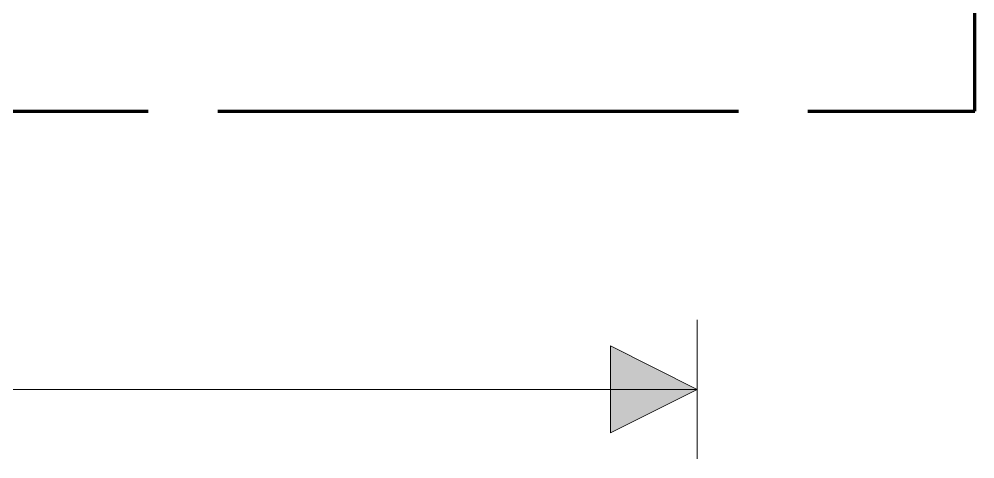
# Model space of a CAD drawing. Header units: millimetres. Extents: x 0 to 289, y 0 to 60.
# Drawn here: x 244.79 to 264.22, y 11.29 to 20.21 of the extents above; entities that cross this region are included whole.
import ezdxf

# ---------------------------------------------------------------- set-up
doc = ezdxf.new("R2010")
doc.units = ezdxf.units.MM
doc.linetypes.add('DASH_30_4', pattern=[11.994444, 10.583333, -1.411111])
doc.layers.add('FILL', color=7, linetype='Continuous')
doc.layers.add('LINES', color=7, linetype='Continuous')

msp = doc.modelspace()

# ---------------------------------------------------------------- hatches: boundary and pattern name
at = {"layer": 'FILL'}
msp.add_hatch(color=7, dxfattribs=at).paths.add_polyline_path([(258.576, 12.7), (256.812, 13.582), (256.812, 11.818)])

# ---------------------------------------------------------------- linework, layer by layer
at = {"layer": 'LINES', "linetype": 'DASH_30_4', "lineweight": 106, "true_color": 0x0000ff}
for p, q in [((264.22, 18.344), (264.22, 55.704)), ((32.931, 18.344), (264.22, 18.344))]:
    msp.add_line(p, q, dxfattribs=at)
at = {"layer": 'LINES', "lineweight": 20}
for p, q in [((258.576, 11.289), (258.576, 14.111)), ((38.576, 12.7), (258.576, 12.7))]:
    msp.add_line(p, q, dxfattribs=at)
msp.add_lwpolyline([(258.576, 12.7), (256.812, 13.582), (256.812, 11.818)], close=True, dxfattribs=at)

doc.saveas('drawing.dxf')
